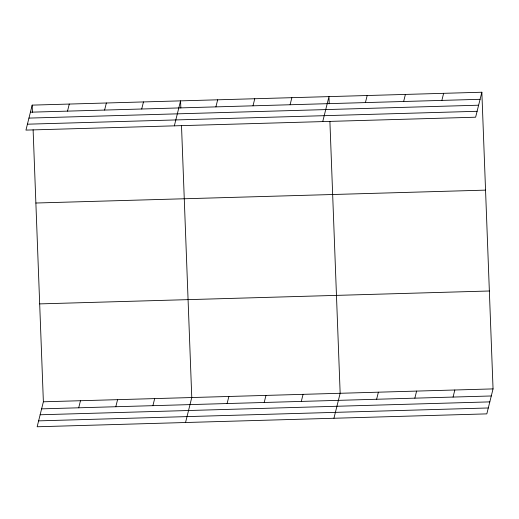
<?xml version="1.0" encoding="UTF-8"?>
<svg xmlns="http://www.w3.org/2000/svg" width="519" height="519" viewBox="0 0 519 519"><rect width="100%" height="100%" fill="white"/><g stroke="black" fill="none" stroke-linecap="round" stroke-linejoin="round"><path stroke-width="0.78" d="M32.178 105.123L25.95 130.1L475.625 117.21L481.853 92.233L32.178 105.123L32.45 112.286M67.515 111.131L69.274 104.06M104.611 110.067L106.376 102.996M33.112 129.795L43.375 401.79L37.147 426.767L486.822 413.877L493.05 388.9L481.853 92.233M141.706 109.003L143.471 101.932M78.713 407.798L80.477 400.726M174.345 125.845L180.573 100.868L180.839 108.03M115.808 406.734L117.573 399.662M215.904 106.875L217.669 99.804M152.91 405.67L154.668 398.605M253.006 105.811L254.764 98.74M185.543 422.518L191.771 397.541L181.501 125.54M290.102 104.747L291.866 97.676M227.101 403.548L228.866 396.477M322.734 121.589L328.962 96.612L329.234 103.774M264.203 402.485L265.962 395.413M365.421 102.587L367.186 95.515M301.299 401.421L303.064 394.349M403.646 101.49L405.404 94.419M333.931 418.262L340.159 393.285L329.896 121.29M441.864 100.394L443.628 93.323M376.619 399.26L378.383 392.189M414.843 398.164L416.608 391.092M453.068 397.067L454.826 389.996M30.413 112.195L480.088 99.304M28.941 118.098L478.615 105.208M27.423 124.19L477.097 111.3M35.876 203.02L485.544 190.129M39.678 303.894L489.352 290.997M43.375 401.79L493.05 388.9M41.611 408.862L491.285 395.971M40.138 414.772L489.813 401.881M38.62 420.864L488.295 407.973"/></g></svg>
